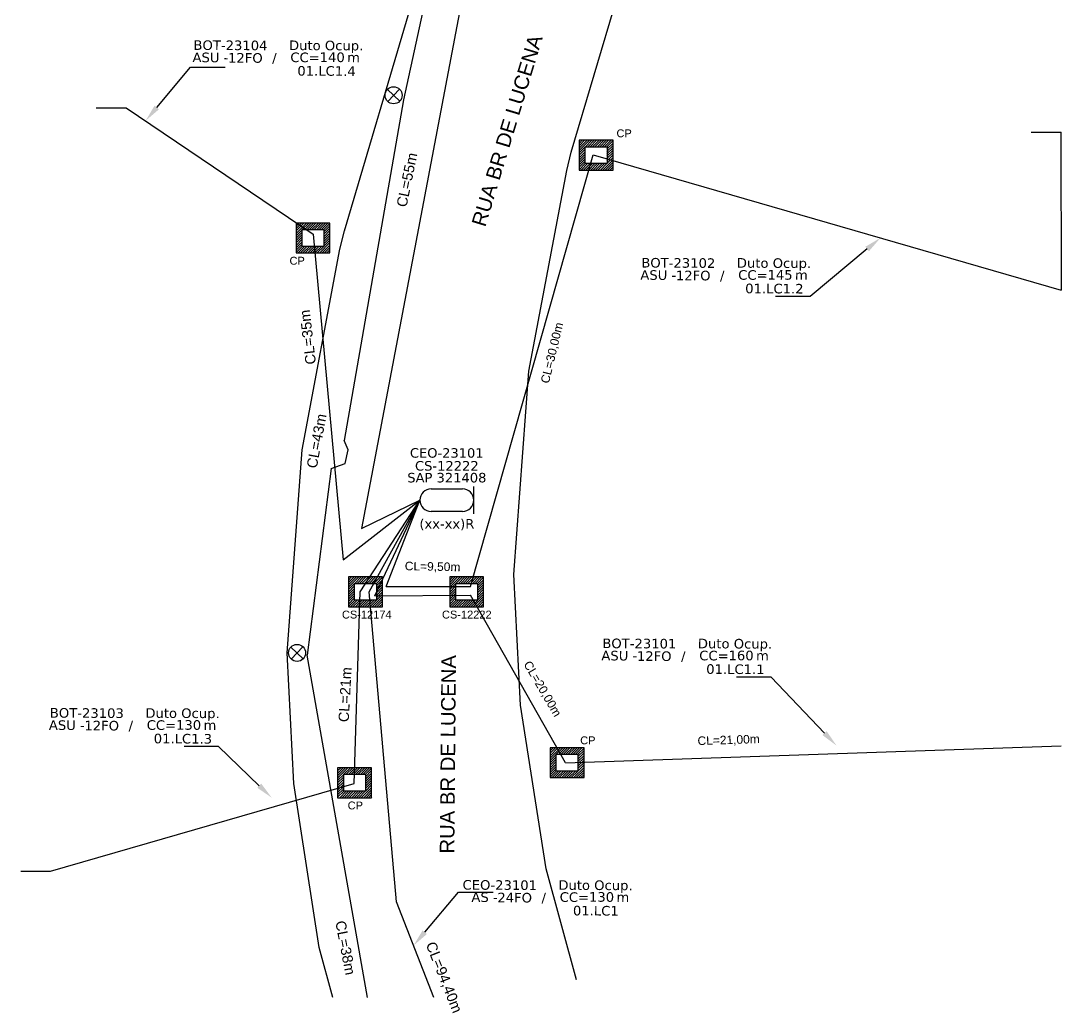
# Model space of a CAD drawing. Extents: x -89 to 749, y 705 to 1299.
# Drawn here: x 30.1 to 117.8, y 813.7 to 897.4 of the extents above; entities that cross this region are included whole.
import ezdxf
from ezdxf import colors
from ezdxf.entities.mleader import LeaderData, LeaderLine
from ezdxf.enums import TextEntityAlignment as Align
from ezdxf.math import Vec2, Vec3

# ---------------------------------------------------------------- set-up
doc = ezdxf.new("R2010")
doc.units = 0
for name, color, linetype in [('0 @ 1', 7, 'Continuous'), ('10.1-Caixas Subterrâneas', 5, 'Continuous'), ('20.4-CEOS', 1, 'Continuous'), ('20.5-CEO', 1, 'Continuous'), ('CAP a instalar', 1, 'Continuous'), ('label_cabos', 7, 'Continuous'), ('locais', 7, 'Continuous'), ('QUADRA', 7, 'Continuous')]:
    doc.layers.add(name, color=color, linetype=linetype)
doc.layers.add('Segmento Logradouro Texto', color=7, linetype='Continuous', lineweight=0)
doc.styles.add('ARIAL', font='arial.ttf')
doc.styles.add('DIGICADE', font='arial.ttf')
doc.styles.add('FTTH', font='arial.ttf')
doc.styles.add('siredit', font='verdana.ttf')
doc.styles.get("Standard").update_dxf_attribs({"font": 'arial.ttf'})

# ---------------------------------------------------------------- blocks, each defined once
blk = doc.blocks.new('*X58')
at = {"color": 0, "linetype": 'Continuous'}
for p, q in [((-1.25, 0.34099), (-0.49099, 1.1)), ((-1.25, 0.517767), (-0.667767, 1.1)), ((-1.25, 0.694544), (-0.844544, 1.1)), ((-1.25, 0.87132), (-1.02132, 1.1)), ((-1.25, 1.048097), (-1.198097, 1.1)), ((-0.789214, 0.625), (-0.314214, 1.1)), ((-0.612437, 0.625), (-0.137437, 1.1)), ((-0.43566, 0.625), (0.03934, 1.1)), ((-0.258883, 0.625), (0.216117, 1.1)), ((-0.082107, 0.625), (0.392893, 1.1)), ((0.09467, 0.625), (0.56967, 1.1)), ((0.271447, 0.625), (0.746447, 1.1)), ((0.448223, 0.625), (0.923223, 1.1)), ((0.625, 0.625), (1.1, 1.1)), ((0.801777, 0.625), (1.25, 1.073223)), ((0.8035, 0.449947), (1.25, 0.896447)), ((-1.25, 0.164214), (-0.8035, 0.610714)), ((-1.25, -0.012563), (-0.8035, 0.433937)), ((-1.25, -0.18934), (-0.8035, 0.25716)), ((-1.25, -0.366117), (-0.8035, 0.080383)), ((0.8035, 0.27317), (1.25, 0.71967)), ((0.8035, 0.096393), (1.25, 0.542893)), ((0.8035, -0.080383), (1.25, 0.366117)), ((0.8035, -0.25716), (1.25, 0.18934)), ((0.8035, -0.433937), (1.25, 0.012563)), ((-1.25, -0.542893), (-0.8035, -0.096393)), ((-1.25, -0.71967), (-0.8035, -0.27317)), ((-1.25, -0.896447), (-0.8035, -0.449947)), ((-1.25, -1.073223), (-0.801777, -0.625)), ((-1.1, -1.1), (-0.625, -0.625)), ((-0.923223, -1.1), (-0.448223, -0.625)), ((-0.746447, -1.1), (-0.271447, -0.625)), ((-0.56967, -1.1), (-0.09467, -0.625)), ((-0.392893, -1.1), (0.082107, -0.625)), ((-0.216117, -1.1), (0.258883, -0.625)), ((-0.03934, -1.1), (0.43566, -0.625)), ((0.137437, -1.1), (0.612437, -0.625)), ((0.314214, -1.1), (0.789214, -0.625)), ((0.49099, -1.1), (1.25, -0.34099)), ((0.667767, -1.1), (1.25, -0.517767)), ((0.8035, -0.610714), (1.25, -0.164214)), ((0.844544, -1.1), (1.25, -0.694544)), ((1.02132, -1.1), (1.25, -0.87132)), ((1.198097, -1.1), (1.25, -1.048097))]:
    blk.add_line(p, q, dxfattribs=at)
blk = doc.blocks.new('MANHOLE_MQ')
at = {"color": 0, "linetype": 'Continuous'}
for p, q in [((0.00000623, 0.00000569), (-0.00000627, 0.00000569)), ((-0.00000627, 0.00000569), (-0.00000627, -0.00000531)), ((0.00000623, -0.00000531), (0.00000623, 0.00000569)), ((-0.00000404, 0.00000331), (0.00000399, 0.00000331)), ((-0.00000404, -0.00000294), (-0.00000404, 0.00000331)), ((0.00000399, 0.00000331), (0.00000399, -0.00000294)), ((0.00000399, -0.00000294), (-0.00000404, -0.00000294)), ((0.00000399, -0.00000294), (0.00000399, -0.00000294)), ((-0.00000627, -0.00000531), (0.00000623, -0.00000531))]:
    blk.add_line(p, q, dxfattribs=at)
at = {"color": 0, "linetype": 'Continuous', "xscale": 5e-06, "yscale": 5e-06, "zscale": 1e-05}
blk.add_blockref('*X58', (-0.00000002, 0.00000019), dxfattribs=at)
blk = doc.blocks.new('Inst CB DT OCUP CFOA-SM-AS-80-TS-24')
at = {"layer": 'label_cabos', "color": 0, "style": 'siredit'}
for tag, flags, p in [('ID_ATIVIDADE', 3, (1.31, 2.67)), ('FATOR', 1, (11.56, 2.55))]:
    blk.add_attdef(tag, text='', height=1, rotation=359.69, dxfattribs=dict(at, flags=flags)).set_placement(p, align=Align.MIDDLE_CENTER)
for tag, p in [('DESTINO_CABO', (3.13, 1.26)), ('TIPO_CABO', (13.11, 1.24)), ('TIPO_CABO', (1.76, 0)), ('CABO', (4.69, -0.05)), ('/', (7.71, -0.05)), ('LANCE', (10.91, 0)), ('UND', (15.96, 0)), ('FID', (13.15, -1.41))]:
    blk.add_attdef(tag, text='', height=1, rotation=359.69, dxfattribs=at).set_placement(p, align=Align.MIDDLE_CENTER)
blk.add_attdef('QTDE', (12.43, -0.47), '', height=1, rotation=359.69, dxfattribs=at)
blk = doc.blocks.new('Inst CB DT OCUP CFOA-SM-ASU-120-S-12')
at = {"layer": 'label_cabos', "color": 0, "style": 'siredit'}
for tag, flags, p in [('ID_ATIVIDADE', 3, (1.31, 2.67)), ('FATOR', 1, (11.56, 2.55))]:
    blk.add_attdef(tag, text='', height=1, rotation=359.69, dxfattribs=dict(at, flags=flags)).set_placement(p, align=Align.MIDDLE_CENTER)
for tag, p in [('DESTINO_CABO', (3.13, 1.26)), ('TIPO_CABO', (13.11, 1.24)), ('TIPO_CABO', (1.26, 0)), ('CABO', (4.69, -0.05)), ('/', (7.71, -0.05)), ('LANCE', (10.91, 0)), ('UND', (15.96, 0)), ('FID', (13.15, -1.41))]:
    blk.add_attdef(tag, text='', height=1, rotation=359.69, dxfattribs=at).set_placement(p, align=Align.MIDDLE_CENTER)
blk.add_attdef('QTDE', (12.43, -0.47), '', height=1, rotation=359.69, dxfattribs=at)

msp = doc.modelspace()

# ---------------------------------------------------------------- linework, layer by layer
at = {"layer": '20.5-CEO', "color": 7}
for p, q in [((64.657, 857.939), (67.315, 857.939)), ((67.315, 856.044), (64.657, 856.044))]:
    msp.add_line(p, q, dxfattribs=at)
msp.add_lwpolyline([(68.263, 855.849), (68.263, 858.134)], dxfattribs=at)
for centre, start, end in [((64.657, 856.992), 90, 270), ((67.315, 856.992), 270, 90)]:
    msp.add_arc(centre, 0.948, start, end, dxfattribs=at)
at = {"layer": 'CAP a instalar', "color": 7, "ltscale": 5}
for points in [[(69.9, 925.52), (62.338, 890.742)], [(70.477, 916.228), (58.795, 854.599)], [(62.338, 890.742), (57.342, 862.033)], [(36.436, 890.061), (38.942, 890.062)], [(38.942, 890.062), (54.714, 879.42)], [(115.251, 888.015), (117.756, 888.016)], [(117.75, 888.016), (117.756, 874.708)], [(67.975, 849.724), (78.316, 886.116), (117.756, 874.708)], [(54.714, 879.42), (57.253, 851.971)], [(56.23, 859.666), (57.41, 860.078), (57.664, 861.248), (57.664, 861.248), (57.342, 862.033), (57.342, 862.033), (57.342, 862.033)], [(56.23, 859.666), (54.221, 843.913)], [(57.253, 851.971), (63.71, 856.992)], [(58.666, 849.26), (63.71, 856.992)], [(58.795, 854.599), (63.71, 856.992)], [(59.447, 849.253), (63.71, 856.992)], [(59.92, 848.931), (63.71, 856.992)], [(60.866, 849.724), (63.71, 856.992)], [(58.185, 833.111), (58.666, 849.26)], [(64.879, 815.066), (61.754, 823.13), (59.447, 849.253)], [(59.92, 848.931), (67.975, 848.973)], [(60.866, 849.724), (67.975, 849.724)], [(75.976, 834.859), (67.975, 848.973)], [(59.292, 815.066), (54.221, 843.913)], [(75.976, 834.859), (117.772, 836.272)], [(32.579, 825.723), (58.185, 833.111)], [(30.073, 825.722), (32.579, 825.723)]]:
    msp.add_lwpolyline(points, dxfattribs=at)
at = {"layer": 'locais', "color": 1}
for p, q in [((60.975, 891.621), (62.023, 890.641)), ((61.989, 891.655), (61.009, 890.607)), ((52.834, 844.606), (53.882, 843.626)), ((53.848, 844.64), (52.868, 843.592))]:
    msp.add_line(p, q, dxfattribs=at)
for centre in [(61.499, 891.131), (53.358, 844.116)]:
    msp.add_circle(centre, 0.717, dxfattribs=at)
at = {"layer": 'QUADRA', "color": 4}
for p, q in [((57.358, 879.712), (65.788, 908.214)), ((76.476, 886.33), (81.486, 903.27)), ((76.09, 884.787), (76.476, 886.33)), ((72.896, 867.868), (76.09, 884.787)), ((56.972, 878.169), (57.358, 879.712)), ((53.779, 861.251), (56.972, 878.169)), ((71.631, 850.728), (72.896, 867.868)), ((52.513, 844.111), (53.779, 861.251)), ((72.207, 839.72), (71.631, 850.728)), ((53.09, 833.103), (52.513, 844.111)), ((74.352, 825.908), (72.207, 839.72)), ((55.234, 819.29), (53.09, 833.103)), ((76.907, 816.548), (74.352, 825.908)), ((56.388, 815.066), (55.234, 819.29))]:
    msp.add_line(p, q, dxfattribs=at)

# ---------------------------------------------------------------- block references
at = {"layer": '10.1-Caixas Subterrâneas', "color": 30, "xscale": 228744.6863498223, "yscale": 228744.6863498223, "zscale": 228744.6863498223, "rotation": 180.0000000000622}
for p in [(78.562, 886.127), (54.701, 879.141), (59.121, 849.307), (67.652, 849.307), (76.113, 834.9), (58.206, 833.21)]:
    msp.add_blockref('MANHOLE_MQ', p, dxfattribs=at)
at = {"layer": 'label_cabos', "color": 0, "lineweight": 0}
ref = msp.add_blockref('Inst CB DT OCUP CFOA-SM-ASU-120-S-12', (45.214, 894.328), dxfattribs=dict(at, xscale=0.8085166287387624, yscale=0.8085166287387624, zscale=0.8085166287387624))
ref.add_attrib('DESTINO_CABO', 'BOT-23104', dxfattribs={"color": 0, "height": 0.8085, "rotation": 359.69001, "style": 'siredit'}).set_placement((47.746, 895.348), align=Align.MIDDLE_CENTER)
ref.add_attrib('CABO', '12FO', dxfattribs={"color": 0, "height": 0.8085, "rotation": 359.69001, "style": 'siredit'}).set_placement((49.003, 894.286), align=Align.MIDDLE_CENTER)
ref.add_attrib('TIPO_CABO', 'Duto Ocup.', dxfattribs={"color": 0, "height": 0.8085, "rotation": 359.69001, "style": 'siredit'}).set_placement((55.812, 895.334), align=Align.MIDDLE_CENTER)
ref.add_attrib('/', '/', dxfattribs={"color": 0, "height": 0.809, "rotation": 359.69001, "style": 'siredit'}).set_placement((51.451, 894.286), align=Align.MIDDLE_CENTER)
ref.add_attrib('TIPO_CABO', 'ASU - ', dxfattribs={"color": 0, "height": 0.8085, "rotation": 359.69001, "style": 'siredit'}).set_placement((46.235, 894.324), align=Align.MIDDLE_CENTER)
ref.add_attrib('FID', '01.LC1.4', dxfattribs={"color": 0, "height": 0.8085, "rotation": 359.69001, "style": 'siredit'}).set_placement((55.844, 893.184), align=Align.MIDDLE_CENTER)
ref.add_attrib('LANCE', 'CC=', dxfattribs={"color": 0, "height": 0.8085, "rotation": 359.69001, "style": 'siredit'}).set_placement((54.034, 894.329), align=Align.MIDDLE_CENTER)
ref.add_attrib('QTDE', '140', (55.263, 893.944), dxfattribs={"color": 0, "height": 0.8085, "rotation": 359.69001, "style": 'siredit'})
ref.add_attrib('UND', 'm', dxfattribs={"color": 0, "height": 0.809, "rotation": 359.69001, "style": 'siredit'}).set_placement((58.121, 894.329), align=Align.MIDDLE_CENTER)
ref = msp.add_blockref('Inst CB DT OCUP CFOA-SM-ASU-120-S-12', (82.965, 875.979), dxfattribs=dict(at, xscale=0.8085166287387624, yscale=0.8085166287387624, zscale=0.8085166287387624))
ref.add_attrib('DESTINO_CABO', 'BOT-23102', dxfattribs={"color": 0, "height": 0.8085, "rotation": 359.69001, "style": 'siredit'}).set_placement((85.497, 877), align=Align.MIDDLE_CENTER)
ref.add_attrib('CABO', '12FO', dxfattribs={"color": 0, "height": 0.8085, "rotation": 359.69001, "style": 'siredit'}).set_placement((86.754, 875.937), align=Align.MIDDLE_CENTER)
ref.add_attrib('TIPO_CABO', 'Duto Ocup.', dxfattribs={"color": 0, "height": 0.8085, "rotation": 359.69001, "style": 'siredit'}).set_placement((93.563, 876.985), align=Align.MIDDLE_CENTER)
ref.add_attrib('/', '/', dxfattribs={"color": 0, "height": 0.809, "rotation": 359.69001, "style": 'siredit'}).set_placement((89.202, 875.937), align=Align.MIDDLE_CENTER)
ref.add_attrib('TIPO_CABO', 'ASU - ', dxfattribs={"color": 0, "height": 0.8085, "rotation": 359.69001, "style": 'siredit'}).set_placement((83.986, 875.975), align=Align.MIDDLE_CENTER)
ref.add_attrib('FID', '01.LC1.2', dxfattribs={"color": 0, "height": 0.8085, "rotation": 359.69001, "style": 'siredit'}).set_placement((93.595, 874.835), align=Align.MIDDLE_CENTER)
ref.add_attrib('LANCE', 'CC=', dxfattribs={"color": 0, "height": 0.8085, "rotation": 359.69001, "style": 'siredit'}).set_placement((91.785, 875.98), align=Align.MIDDLE_CENTER)
ref.add_attrib('QTDE', '145', (93.014, 875.595), dxfattribs={"color": 0, "height": 0.8085, "rotation": 359.69001, "style": 'siredit'})
ref.add_attrib('UND', 'm', dxfattribs={"color": 0, "height": 0.809, "rotation": 359.69001, "style": 'siredit'}).set_placement((95.872, 875.98), align=Align.MIDDLE_CENTER)
ref = msp.add_blockref('Inst CB DT OCUP CFOA-SM-ASU-120-S-12', (79.68, 843.887), dxfattribs=dict(at, xscale=0.8085166287387624, yscale=0.8085166287387624, zscale=0.8085166287387624))
ref.add_attrib('DESTINO_CABO', 'BOT-23101', dxfattribs={"color": 0, "height": 0.8085, "rotation": 359.69001, "style": 'siredit'}).set_placement((82.212, 844.908), align=Align.MIDDLE_CENTER)
ref.add_attrib('CABO', '12FO', dxfattribs={"color": 0, "height": 0.8085, "rotation": 359.69001, "style": 'siredit'}).set_placement((83.468, 843.845), align=Align.MIDDLE_CENTER)
ref.add_attrib('TIPO_CABO', 'Duto Ocup.', dxfattribs={"color": 0, "height": 0.8085, "rotation": 359.69001, "style": 'siredit'}).set_placement((90.278, 844.894), align=Align.MIDDLE_CENTER)
ref.add_attrib('/', '/', dxfattribs={"color": 0, "height": 0.809, "rotation": 359.69001, "style": 'siredit'}).set_placement((85.917, 843.845), align=Align.MIDDLE_CENTER)
ref.add_attrib('TIPO_CABO', 'ASU - ', dxfattribs={"color": 0, "height": 0.8085, "rotation": 359.69001, "style": 'siredit'}).set_placement((80.7, 843.884), align=Align.MIDDLE_CENTER)
ref.add_attrib('FID', '01.LC1.1', dxfattribs={"color": 0, "height": 0.8085, "rotation": 359.69001, "style": 'siredit'}).set_placement((90.31, 842.744), align=Align.MIDDLE_CENTER)
ref.add_attrib('LANCE', 'CC=', dxfattribs={"color": 0, "height": 0.8085, "rotation": 359.69001, "style": 'siredit'}).set_placement((88.5, 843.889), align=Align.MIDDLE_CENTER)
ref.add_attrib('QTDE', '160', (89.729, 843.503), dxfattribs={"color": 0, "height": 0.8085, "rotation": 359.69001, "style": 'siredit'})
ref.add_attrib('UND', 'm', dxfattribs={"color": 0, "height": 0.809, "rotation": 359.69001, "style": 'siredit'}).set_placement((92.587, 843.889), align=Align.MIDDLE_CENTER)
ref = msp.add_blockref('Inst CB DT OCUP CFOA-SM-ASU-120-S-12', (33.107, 838.029), dxfattribs=dict(at, xscale=0.8085166287387624, yscale=0.8085166287387624, zscale=0.8085166287387624))
ref.add_attrib('DESTINO_CABO', 'BOT-23103', dxfattribs={"color": 0, "height": 0.8085, "rotation": 359.69001, "style": 'siredit'}).set_placement((35.639, 839.049), align=Align.MIDDLE_CENTER)
ref.add_attrib('CABO', '12FO', dxfattribs={"color": 0, "height": 0.8085, "rotation": 359.69001, "style": 'siredit'}).set_placement((36.895, 837.987), align=Align.MIDDLE_CENTER)
ref.add_attrib('TIPO_CABO', 'Duto Ocup.', dxfattribs={"color": 0, "height": 0.8085, "rotation": 359.69001, "style": 'siredit'}).set_placement((43.705, 839.035), align=Align.MIDDLE_CENTER)
ref.add_attrib('/', '/', dxfattribs={"color": 0, "height": 0.809, "rotation": 359.69001, "style": 'siredit'}).set_placement((39.344, 837.987), align=Align.MIDDLE_CENTER)
ref.add_attrib('TIPO_CABO', 'ASU - ', dxfattribs={"color": 0, "height": 0.8085, "rotation": 359.69001, "style": 'siredit'}).set_placement((34.127, 838.025), align=Align.MIDDLE_CENTER)
ref.add_attrib('FID', '01.LC1.3', dxfattribs={"color": 0, "height": 0.8085, "rotation": 359.69001, "style": 'siredit'}).set_placement((43.737, 836.885), align=Align.MIDDLE_CENTER)
ref.add_attrib('LANCE', 'CC=', dxfattribs={"color": 0, "height": 0.8085, "rotation": 359.69001, "style": 'siredit'}).set_placement((41.927, 838.03), align=Align.MIDDLE_CENTER)
ref.add_attrib('QTDE', '130', (43.156, 837.645), dxfattribs={"color": 0, "height": 0.8085, "rotation": 359.69001, "style": 'siredit'})
ref.add_attrib('UND', 'm', dxfattribs={"color": 0, "height": 0.809, "rotation": 359.69001, "style": 'siredit'}).set_placement((46.014, 838.03), align=Align.MIDDLE_CENTER)
ref = msp.add_blockref('Inst CB DT OCUP CFOA-SM-AS-80-TS-24', (67.917, 823.525), dxfattribs=dict(at, xscale=0.8085166287387624, yscale=0.8085166287387624, zscale=0.8085166287387624))
ref.add_attrib('DESTINO_CABO', 'CEO-23101', dxfattribs={"color": 0, "height": 0.8085, "rotation": 359.69001, "style": 'siredit'}).set_placement((70.448, 824.546), align=Align.MIDDLE_CENTER)
ref.add_attrib('CABO', '24FO', dxfattribs={"color": 0, "height": 0.8085, "rotation": 359.69001, "style": 'siredit'}).set_placement((71.705, 823.483), align=Align.MIDDLE_CENTER)
ref.add_attrib('TIPO_CABO', 'Duto Ocup.', dxfattribs={"color": 0, "height": 0.8085, "rotation": 359.69001, "style": 'siredit'}).set_placement((78.515, 824.531), align=Align.MIDDLE_CENTER)
ref.add_attrib('/', '/', dxfattribs={"color": 0, "height": 0.809, "rotation": 359.69001, "style": 'siredit'}).set_placement((74.153, 823.483), align=Align.MIDDLE_CENTER)
ref.add_attrib('TIPO_CABO', 'AS - ', dxfattribs={"color": 0, "height": 0.8085, "rotation": 359.69001, "style": 'siredit'}).set_placement((69.341, 823.521), align=Align.MIDDLE_CENTER)
ref.add_attrib('FID', '01.LC1', dxfattribs={"color": 0, "height": 0.8085, "rotation": 359.69001, "style": 'siredit'}).set_placement((78.547, 822.381), align=Align.MIDDLE_CENTER)
ref.add_attrib('LANCE', 'CC=', dxfattribs={"color": 0, "height": 0.8085, "rotation": 359.69001, "style": 'siredit'}).set_placement((76.737, 823.526), align=Align.MIDDLE_CENTER)
ref.add_attrib('QTDE', '130', (77.965, 823.141), dxfattribs={"color": 0, "height": 0.8085, "rotation": 359.69001, "style": 'siredit'})
ref.add_attrib('UND', 'm', dxfattribs={"color": 0, "height": 0.809, "rotation": 359.69001, "style": 'siredit'}).set_placement((80.824, 823.526), align=Align.MIDDLE_CENTER)

# ---------------------------------------------------------------- texts
at = {"layer": '0 @ 1', "color": 3, "linetype": 'Continuous', "attachment_point": 1, "style": 'FTTH'}
for s, width, insert, char_height, rotation in [('\\pxt3;CL=55m', 8.3928, (61.728, 881.819), 0.87164, 78.44816), ('\\pxt3;CL=35m', 8.3928, (54.091, 868.385), 0.87164, 96.59807), ('\\pxt3;CL=30,00m', 6.95466, (73.881, 866.953), 0.72228, 76.49808), ('\\pxt3;CL=9,50m', 6.95466, (62.45, 851.81), 0.72228, 358.91575), ('\\pxt3;CL=21m', 8.3928, (56.84, 838.308), 0.87164, 86.85183), ('\\pxt3;CL=20,00m', 6.95466, (73.047, 843.539), 0.72228, 300.39584), ('\\pxt3;CL=21,00m', 6.95466, (87.105, 837.061), 0.72228, 1.90021), ('\\pxt3;CL=94,40m', 8.3928, (65.006, 819.869), 0.87164, 291.55571)]:
    msp.add_mtext_dynamic_manual_height_columns(s, width=width, gutter_width=0.00005, heights=[1.551], dxfattribs=dict(at, insert=insert, char_height=char_height, rotation=rotation))
at = {"layer": '0 @ 1', "color": 0, "linetype": 'Continuous', "char_height": 0.87164, "attachment_point": 1, "style": 'FTTH'}
for s, insert, rotation in [('\\pxt3;CL=43m', (54.156, 859.785), 79.5858), ('\\pxt3;CL=38m', (57.434, 821.611), 280.8283)]:
    msp.add_mtext_dynamic_manual_height_columns(s, width=8.3928, gutter_width=0.00005, heights=[1.551], dxfattribs=dict(at, insert=insert, rotation=rotation))
at = {"layer": '10.1-Caixas Subterrâneas', "color": 30, "style": 'ARIAL'}
for s, p in [('CP', (80.286, 887.592)), ('CP', (52.723, 876.85)), ('CS-12174', (57.143, 847.016)), ('CS-12222', (65.577, 847.016)), ('CP', (77.225, 836.41)), ('CP', (57.626, 830.92))]:
    msp.add_text(s, height=0.6653, dxfattribs=at).set_placement(p)
at = {"layer": '20.4-CEOS', "color": 7, "style": 'siredit'}
msp.add_text('CEO-23101', height=0.7995, dxfattribs=at).set_placement((65.977, 861.377), align=Align.TOP_CENTER)
at = {"layer": '20.5-CEO', "color": 7, "style": 'siredit'}
for s, p in [('CS-12222', (65.986, 860.291)), ('SAP 321408', (65.986, 859.294)), ('(xx-xx)R', (65.986, 855.402))]:
    msp.add_text(s, height=0.8028, dxfattribs=at).set_placement(p, align=Align.TOP_CENTER)
at = {"layer": 'Segmento Logradouro Texto', "linetype": 'Continuous', "char_height": 1.22587, "width": 17.09439, "attachment_point": 1, "style": 'DIGICADE'}
for insert, rotation in [((68.048, 880.322), 73.13655), ((65.386, 827.199), 89.49403)]:
    msp.add_mtext('\\o\\l\\fArial|b0|i0|c0|p34;\\T1.0000000000;\\W1.0000000000;RUA BR DE LUCENA', dxfattribs=dict(at, insert=insert, rotation=rotation))

# ---------------------------------------------------------------- leaders
at = {"layer": 'label_cabos', "color": 7, "lineweight": 0}
ml = msp.add_multileader_mtext('Standard', dxfattribs=at)
ml.set_content('', color=7)
ml.set_leader_properties()
ml.build(insert=Vec2(0, 0))
ml.multileader.update_dxf_attribs({"text_right_attachment_type": 6, "dogleg_length": 2.921, "arrow_head_size": 1.461})
ctx = ml.context
ctx.base_point, ctx.char_height, ctx.arrow_head_size, ctx.landing_gap_size, ctx.plane_origin = Vec3(47.143, 877.191), 1.461, 1.461, 0.73, Vec3(-4746437.356, -78837899.487)
ctx.right_attachment = 6
notes = []
notes.append((ctx, [(0, (1, 1, 0), (44.374, 893.492), (1, 0), 2.921, [(0, [(40.592, 888.981)], 0, [])])]))
ctx.mtext.insert, ctx.mtext.rotation = Vec3(48.026, 894.222), 6.283185
ml = msp.add_multileader_mtext('Standard', dxfattribs=at)
ml.set_content('', color=7)
ml.set_leader_properties()
ml.build(insert=Vec2(0, 0))
ml.multileader.update_dxf_attribs({"text_right_attachment_type": 6, "dogleg_length": 2.921, "arrow_head_size": 1.461})
ctx = ml.context
ctx.base_point, ctx.char_height, ctx.arrow_head_size, ctx.landing_gap_size, ctx.plane_origin, ctx.plane_x_axis, ctx.plane_y_axis = Vec3(96.335, 889.777), 1.461, 1.461, 0.73, Vec3(4746578.34, 78839667.141), Vec3(-1, 0), Vec3(0, -1)
ctx.right_attachment = 6
notes.append((ctx, [(0, (1, 1, 0), (96.609, 874.162), (-1, 0), 2.921, [(0, [(102.538, 879.11)], 0, [])])]))
ctx.mtext.insert, ctx.mtext.text_direction, ctx.mtext.rotation = Vec3(92.957, 873.432), Vec3(-1, 0), 3.141593
ml = msp.add_multileader_mtext('Standard', dxfattribs=at)
ml.set_content('', color=7)
ml.set_leader_properties()
ml.build(insert=Vec2(0, 0))
ml.multileader.update_dxf_attribs({"text_right_attachment_type": 6, "dogleg_length": 2.921, "arrow_head_size": 1.461})
ctx = ml.context
ctx.base_point, ctx.char_height, ctx.arrow_head_size, ctx.landing_gap_size, ctx.plane_origin, ctx.plane_x_axis, ctx.plane_y_axis = Vec3(93.05, 857.686), 1.461, 1.461, 0.73, Vec3(4746575.054, 78839635.05), Vec3(-1, 0), Vec3(0, -1)
ctx.right_attachment = 6
notes.append((ctx, [(0, (1, 1, 0), (93.324, 842.071), (-1, 0), 2.921, [(0, [(98.835, 836.295)], 0, [])])]))
ctx.mtext.insert, ctx.mtext.text_direction, ctx.mtext.rotation = Vec3(89.672, 841.34), Vec3(-1, 0), 3.141593
ml = msp.add_multileader_mtext('Standard', dxfattribs=at)
ml.set_content('', color=7)
ml.set_leader_properties()
ml.build(insert=Vec2(0, 0))
ml.multileader.update_dxf_attribs({"text_right_attachment_type": 6, "dogleg_length": 2.921, "arrow_head_size": 1.461})
ctx = ml.context
ctx.base_point, ctx.char_height, ctx.arrow_head_size, ctx.landing_gap_size, ctx.plane_origin, ctx.plane_x_axis, ctx.plane_y_axis = Vec3(46.477, 851.827), 1.461, 1.461, 0.73, Vec3(4746528.481, 78839629.191), Vec3(-1, 0), Vec3(0, -1)
ctx.right_attachment = 6
notes.append((ctx, [(0, (1, 1, 0), (46.751, 836.212), (-1, 0), 2.921, [(0, [(51.225, 831.906)], 0, [])])]))
ctx.mtext.insert, ctx.mtext.text_direction, ctx.mtext.rotation = Vec3(43.099, 835.482), Vec3(-1, 0), 3.141593
ml = msp.add_multileader_mtext('Standard', dxfattribs=at)
ml.set_content('', color=7)
ml.set_leader_properties()
ml.build(insert=Vec2(0, 0))
ml.multileader.update_dxf_attribs({"text_right_attachment_type": 6, "dogleg_length": 2.921, "arrow_head_size": 1.461})
ctx = ml.context
ctx.base_point, ctx.char_height, ctx.arrow_head_size, ctx.landing_gap_size, ctx.plane_origin = Vec3(69.734, 807.654), 1.461, 1.461, 0.73, Vec3(-4746414.766, -78837969.025)
ctx.right_attachment = 6
notes.append((ctx, [(0, (1, 1, 0), (66.965, 823.955), (1, 0), 2.921, [(0, [(63.182, 819.444)], 0, [])])]))
ctx.mtext.insert, ctx.mtext.rotation = Vec3(70.617, 824.685), 6.283185
for ctx, leaders in notes:
    for number, flags, end, landing, length, lines in leaders:
        leader = LeaderData()
        leader.index, (leader.has_last_leader_line, leader.has_dogleg_vector, leader.attachment_direction) = number, flags
        leader.last_leader_point, leader.dogleg_vector, leader.dogleg_length = Vec3(end), Vec3(landing), length
        for number, points, colour, breaks in lines:
            line = LeaderLine()
            line.index, line.vertices, line.color, line.breaks = number, Vec3.list(points), colors.encode_raw_color(colour), breaks
            leader.lines.append(line)
        ctx.leaders.append(leader)

doc.saveas('drawing.dxf')
